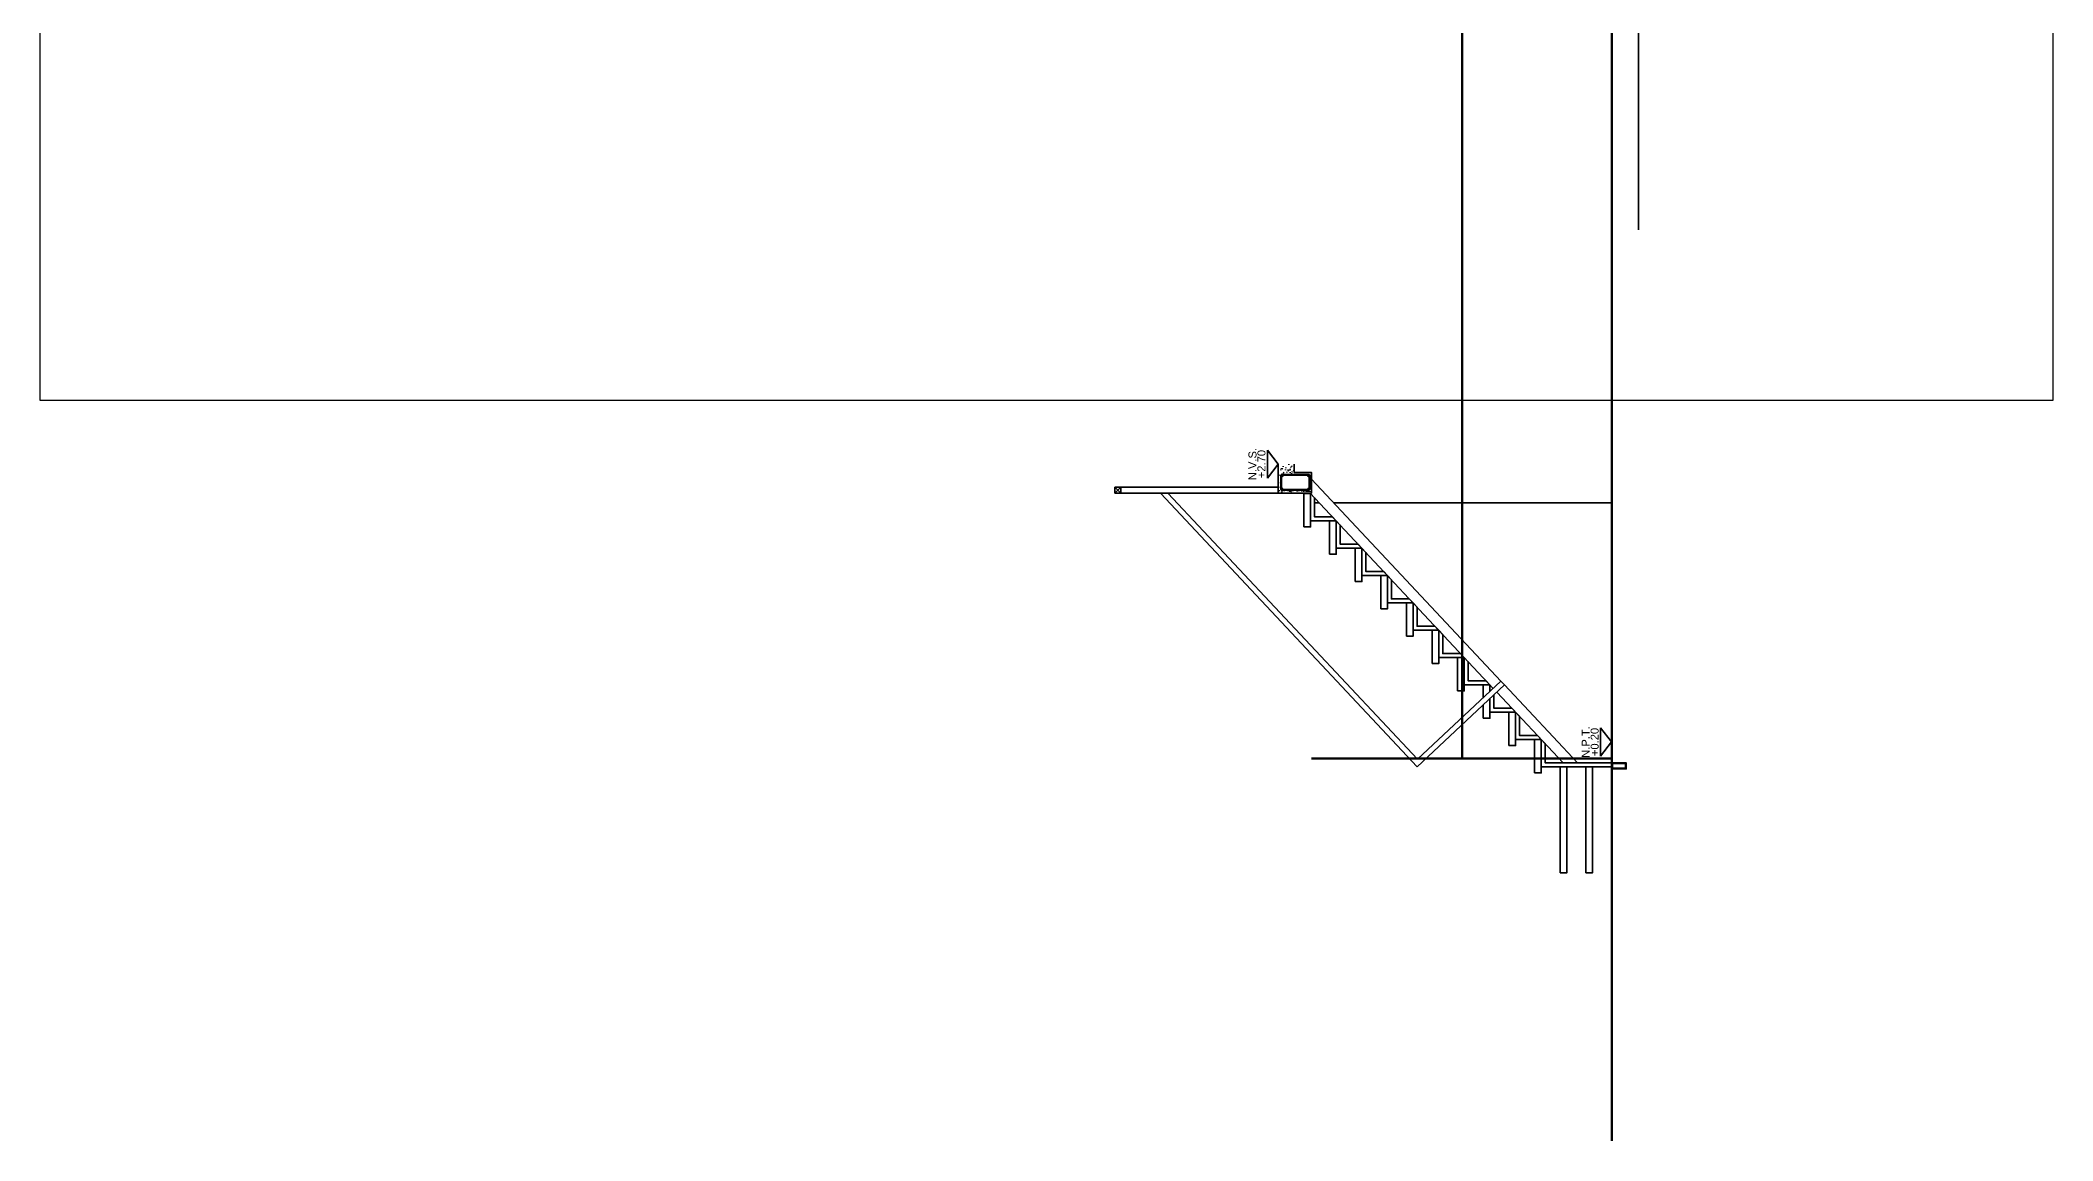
# Model space of a CAD drawing. Header units: metres. Extents: x 45 to 666, y -23 to 325.
# Drawn here: x 120.48 to 135.57, y 33.4 to 41.65 of the extents above; entities that cross this region are included whole.
import ezdxf
from ezdxf.enums import TextEntityAlignment as Align

# ---------------------------------------------------------------- set-up
doc = ezdxf.new("R2010")
doc.units = ezdxf.units.M
doc.header["$LTSCALE"] = 5
doc.header["$MEASUREMENT"] = 0
doc.layers.get('0').update_dxf_attribs({"color": 30})
doc.layers.get('DEFPOINTS').update_dxf_attribs({"color": 210})
for name, color, linetype, lineweight in [('A-ANNO-NOTE', 7, 'Continuous', 35), ('A-ELEV-MBE1', 7, 'Continuous', 35), ('A-ELEV-OTLN', 1, 'Continuous', 50), ('A-ELEV-PATT', 8, 'Continuous', 18), ('A-WALL-FULL', 7, 'Continuous', 35), ('A-WALL-FULL-EXTR', 7, 'Continuous', 35)]:
    doc.layers.add(name, color=color, linetype=linetype, lineweight=lineweight)
doc.styles.add('E-ARIAL', font='arial.ttf')

# ---------------------------------------------------------------- blocks, each defined once
blk = doc.blocks.new('TAG-LEVEL-CO')
for points in [[(0.352, 0.272), (-0.352, 0.272)], [(0.352, 0.272), (0, 0), (-0.352, 0.272)]]:
    blk.add_lwpolyline(points)
at = {"style": 'E-ARIAL'}
for tag, p in [('N.P.T.', (0, 0.486)), ('%%P0,00', (0, 0.262))]:
    blk.add_attdef(tag, text='', height=0.2, dxfattribs=at).set_placement(p, align=Align.BOTTOM_CENTER)
blk = doc.blocks.new('PIE DERECHO 2X2')
blk.add_lwpolyline([(-0.045, 0), (0, 0), (0, -0.045), (-0.045, -0.045), (-0.045, 0)])
at = {"color": 1}
for points in [[(-0.045, 0), (0, -0.045)], [(0, 0), (-0.045, -0.045)]]:
    blk.add_lwpolyline(points, dxfattribs=at)

msp = doc.modelspace()

# ---------------------------------------------------------------- hatches: boundary and pattern name
at = {"layer": 'A-ELEV-PATT'}
h = msp.add_hatch(dxfattribs=at)
h.set_pattern_fill('AR-CONC', color=256, scale=0.0004, style=0)
h.set_pattern_definition([(140, (132.26493, 40.72224), (0.0063756, 0.0728739), [0.00762, -0.08382]), (85, (132.26493, 40.72224), (-0.0764227, -0.0140971), [0.006096, -0.067056]), (190.451, (132.26546, 40.72831), (-0.0700467, 0.058777), [0.006476, -0.071236]), (136.1842, (132.24461, 40.72224), (0.016817, 0.1084316), [0.01143, -0.12573]), (186.6356, (132.24601, 40.73127), (-0.0989702, 0.0949617), [0.009714, -0.106854]), (81.184, (132.24461, 40.72224), (-0.09897, 0.094962), [0.009144, -0.100584]), (111, (132.24969, 40.7324), (0.0409062, 0.060646), [0.00762, -0.08382]), (56, (132.24969, 40.7324), (-0.0736752, 0.0247208), [0.006096, -0.067056]), (161.4514, (132.2531, 40.73745), (-0.0327691, 0.0853666), [0.006476, -0.071236]), (127.5, (132.26493, 40.722238), (-0.03382202, 0.00123544), [0, -0.0662432, 0, -0.068072, 0, -0.06731]), (97.5, (132.26493, 40.72224), (-0.04007223, 0.02672787), [0, -0.0388112, 0, -0.0647192, 0, -0.025654]), (57.5, (132.26493, 40.699581), (0.0022915, 0.05423624), [0, -0.0254, 0, -0.079248, 0, -0.105156]), (47.5, (132.26493, 40.68942), (-0.0101706, 0.0592517), [0, -0.03302, 0, -0.0526288, 0, -0.074676])])
h.paths.add_polyline_path([(129.7649, 38.4715), (129.7649, 38.2535), (130.0149, 38.2535), (130.0149, 38.4075), (129.8849, 38.4075), (129.8849, 38.4715)])
h.paths.add_polyline_path([(130.0012, 38.3931), (130.0012, 38.2751), (129.7832, 38.2751), (129.7832, 38.3931)], flags=16)
h.paths.add_polyline_path([(129.9962, 38.3881), (129.9962, 38.2801), (129.7882, 38.2801), (129.7882, 38.3881)], flags=0)
h.paths.add_polyline_path([(129.7932, 38.3881, -2.4142136), (129.7882, 38.3831), (129.7882, 38.2851, -2.4142136), (129.7932, 38.2801), (129.9912, 38.2801, -2.4142136), (129.9962, 38.2851), (129.9962, 38.3831, -2.5445933), (129.9916, 38.3881, 0.7800882), (129.9886, 38.3788, -0.7511408), (129.9912, 38.3881)], flags=0)

# ---------------------------------------------------------------- linework, layer by layer
at = {"layer": 'A-ANNO-NOTE'}
for p, q in [((130.8063, 36.2005), (128.8823, 38.2535)), ((130.8081, 36.2571), (128.9371, 38.2535)), ((130.8081, 36.2571), (131.4346, 36.8442)), ((131.462, 36.815), (131.4346, 36.8442)), ((130.8063, 36.2005), (131.462, 36.815))]:
    msp.add_line(p, q, dxfattribs=at)
at = {"layer": 'A-ELEV-MBE1'}
for p, q in [((130.0149, 38.3591), (131.4346, 36.8442)), ((128.5849, 38.2535), (128.5849, 38.2985)), ((128.5849, 38.2985), (129.7649, 38.2985)), ((128.5849, 38.2535), (129.7649, 38.2535)), ((130.0042, 38.2535), (131.3763, 36.7895)), ((130.0717, 38.1815), (130.037, 38.1815)), ((132.2649, 38.1815), (130.1814, 38.1815)), ((131.4036, 36.7603), (131.9001, 36.2305)), ((131.462, 36.815), (132.0098, 36.2305))]:
    msp.add_line(p, q, dxfattribs=at)
for points in [[(129.7932, 38.2751), (129.9912, 38.2751, 0.4142136), (130.0012, 38.2851), (130.0012, 38.3831, 0.4142136), (129.9912, 38.3931), (129.7932, 38.3931, 0.4142136), (129.7832, 38.3831), (129.7832, 38.2851, 0.4142136)], [(129.7932, 38.2751), (129.9912, 38.2751, 0.4142136), (130.0012, 38.2851), (130.0012, 38.3831, 0.4142136), (129.9912, 38.3931), (129.7932, 38.3931, 0.4142136), (129.7832, 38.3831), (129.7832, 38.2851, 0.4142136)], [(129.7932, 38.2801), (129.9912, 38.2801, 0.4142136), (129.9962, 38.2851), (129.9962, 38.3831, 0.4142136), (129.9912, 38.3881), (129.7932, 38.3881, 0.4142136), (129.7882, 38.3831), (129.7882, 38.2851, 0.4142136)], [(129.7932, 38.2801), (129.9912, 38.2801, 0.4142136), (129.9962, 38.2851), (129.9962, 38.3831, 0.4142136), (129.9912, 38.3881), (129.7932, 38.3881, 0.4142136), (129.7882, 38.3831), (129.7882, 38.2851, 0.4142136)]]:
    msp.add_lwpolyline(points, format="xyb", close=True, dxfattribs=at)
for points in [[(132.2649, 35.2515), (132.2649, 38.4715)], [(129.957, 38.0005), (130.007, 38.0005), (130.007, 38.2505), (129.957, 38.2505), (129.957, 38.0005)], [(130.1492, 37.7955), (130.1992, 37.7955), (130.1992, 38.0455), (130.1492, 38.0455), (130.1492, 37.7955)], [(130.3413, 37.5905), (130.3913, 37.5905), (130.3913, 37.8405), (130.3413, 37.8405), (130.3413, 37.5905)], [(130.5334, 37.3855), (130.5834, 37.3855), (130.5834, 37.6355), (130.5334, 37.6355), (130.5334, 37.3855)], [(130.7255, 37.1805), (130.7755, 37.1805), (130.7755, 37.4305), (130.7255, 37.4305), (130.7255, 37.1805)], [(130.9176, 36.9755), (130.9676, 36.9755), (130.9676, 37.2255), (130.9176, 37.2255), (130.9176, 36.9755)], [(131.1098, 36.7705), (131.1598, 36.7705), (131.1598, 37.0205), (131.1098, 37.0205), (131.1098, 36.7705)], [(131.3019, 36.8155), (131.3019, 36.7198)], [(131.3019, 36.5655), (131.3519, 36.5655), (131.3519, 36.7119)], [(131.3519, 36.7667), (131.3519, 36.8155)], [(131.3519, 36.8155), (131.3519, 36.7667)], [(131.3519, 36.7119), (131.3519, 36.6105), (131.544, 36.6105), (131.5159, 36.6405), (131.3819, 36.6405), (131.3819, 36.74)], [(131.3019, 36.665), (131.3019, 36.5655)], [(131.494, 36.3605), (131.544, 36.3605), (131.544, 36.6105), (131.494, 36.6105), (131.494, 36.3605)], [(131.6861, 36.1555), (131.7361, 36.1555), (131.7361, 36.4055), (131.6861, 36.4055), (131.6861, 36.1555)], [(132.2649, 36.2305), (131.7661, 36.2305), (131.7661, 36.3735), (131.7361, 36.4055), (131.7361, 36.2005), (132.2649, 36.2005)], [(131.8782, 35.4055), (131.9282, 35.4055), (131.9282, 36.2005), (131.8782, 36.2005), (131.8782, 35.4055)], [(132.0704, 35.4055), (132.1204, 35.4055), (132.1204, 36.2005), (132.0704, 36.2005), (132.0704, 35.4055)]]:
    msp.add_lwpolyline(points, dxfattribs=at)
for points in [[(130.1992, 38.0455), (130.1711, 38.0755), (130.037, 38.0755), (130.037, 38.2185), (130.007, 38.2505), (130.007, 38.0455)], [(130.3913, 37.8405), (130.3632, 37.8705), (130.2292, 37.8705), (130.2292, 38.0135), (130.1992, 38.0455), (130.1992, 37.8405)], [(130.5834, 37.6355), (130.5553, 37.6655), (130.4213, 37.6655), (130.4213, 37.8085), (130.3913, 37.8405), (130.3913, 37.6355)], [(130.7755, 37.4305), (130.7474, 37.4605), (130.6134, 37.4605), (130.6134, 37.6035), (130.5834, 37.6355), (130.5834, 37.4305)], [(130.9676, 37.2255), (130.9395, 37.2555), (130.8055, 37.2555), (130.8055, 37.3985), (130.7755, 37.4305), (130.7755, 37.2255)], [(131.1598, 37.0205), (131.1316, 37.0505), (130.9976, 37.0505), (130.9976, 37.1935), (130.9676, 37.2255), (130.9676, 37.0205)], [(131.3519, 36.8155), (131.3238, 36.8455), (131.1898, 36.8455), (131.1898, 36.9885), (131.1598, 37.0205), (131.1598, 36.8155)], [(131.7361, 36.4055), (131.708, 36.4355), (131.574, 36.4355), (131.574, 36.5785), (131.544, 36.6105), (131.544, 36.4055)]]:
    msp.add_lwpolyline(points, close=True, dxfattribs=at)
for centre in [(129.7932, 38.3831), (129.7932, 38.3831), (129.9912, 38.3831), (129.9912, 38.3831), (129.7932, 38.2851), (129.7932, 38.2851), (129.9912, 38.2851), (129.9912, 38.2851)]:
    msp.add_circle(centre, 0.005, dxfattribs=at)
at = {"layer": 'A-ELEV-OTLN'}
for p, q in [((131.1429, 44.2142), (131.1429, 37.8533)), ((132.2669, 44.2142), (132.2669, 33.3959)), ((131.1429, 36.2632), (131.1429, 41.0337)), ((130.0149, 36.2632), (132.2709, 36.2632))]:
    msp.add_line(p, q, dxfattribs=at)
at = {"layer": 'A-WALL-FULL'}
msp.add_line((129.8849, 38.4075), (129.8849, 38.4715), dxfattribs=at)
for points in [[(132.4669, 44.0642), (132.4669, 40.2284)], [(129.7649, 38.4715), (129.7649, 38.2535), (130.0149, 38.2535), (130.0149, 38.4075), (129.8849, 38.4075)]]:
    msp.add_lwpolyline(points, dxfattribs=at)
for points in [[(132.2649, 36.1855), (132.2649, 36.2305), (132.3746, 36.2305), (132.3746, 36.1855)], [(132.2709, 36.1915), (132.2709, 36.2245), (132.3686, 36.2245), (132.3686, 36.1915)]]:
    msp.add_lwpolyline(points, close=True, dxfattribs=at)
at = {"layer": 'DEFPOINTS'}
msp.add_lwpolyline([(120.4806, 55.1001), (135.5725, 55.1001), (135.5725, 38.9485), (120.4806, 38.9485)], close=True, dxfattribs=at)

# ---------------------------------------------------------------- block references
at = {"layer": 'A-ANNO-NOTE', "xscale": 0.3000000000000114, "yscale": 0.3000000000000114, "zscale": 0.3000000000000114, "rotation": 89.99999999998371}
for p, values in [((129.7649, 38.4715), {'%%P0,00': '+2.70', 'N.P.T.': 'N.V.S.'}), ((132.2637, 36.3871), {'%%P0,00': '+0.20', 'N.P.T.': 'N.P.T.'})]:
    msp.add_blockref('TAG-LEVEL-CO', p, dxfattribs=at).add_auto_attribs(values)
at = {"layer": 'A-WALL-FULL-EXTR'}
msp.add_blockref('PIE DERECHO 2X2', (128.5849, 38.2985), dxfattribs=at)

doc.saveas('drawing.dxf')
